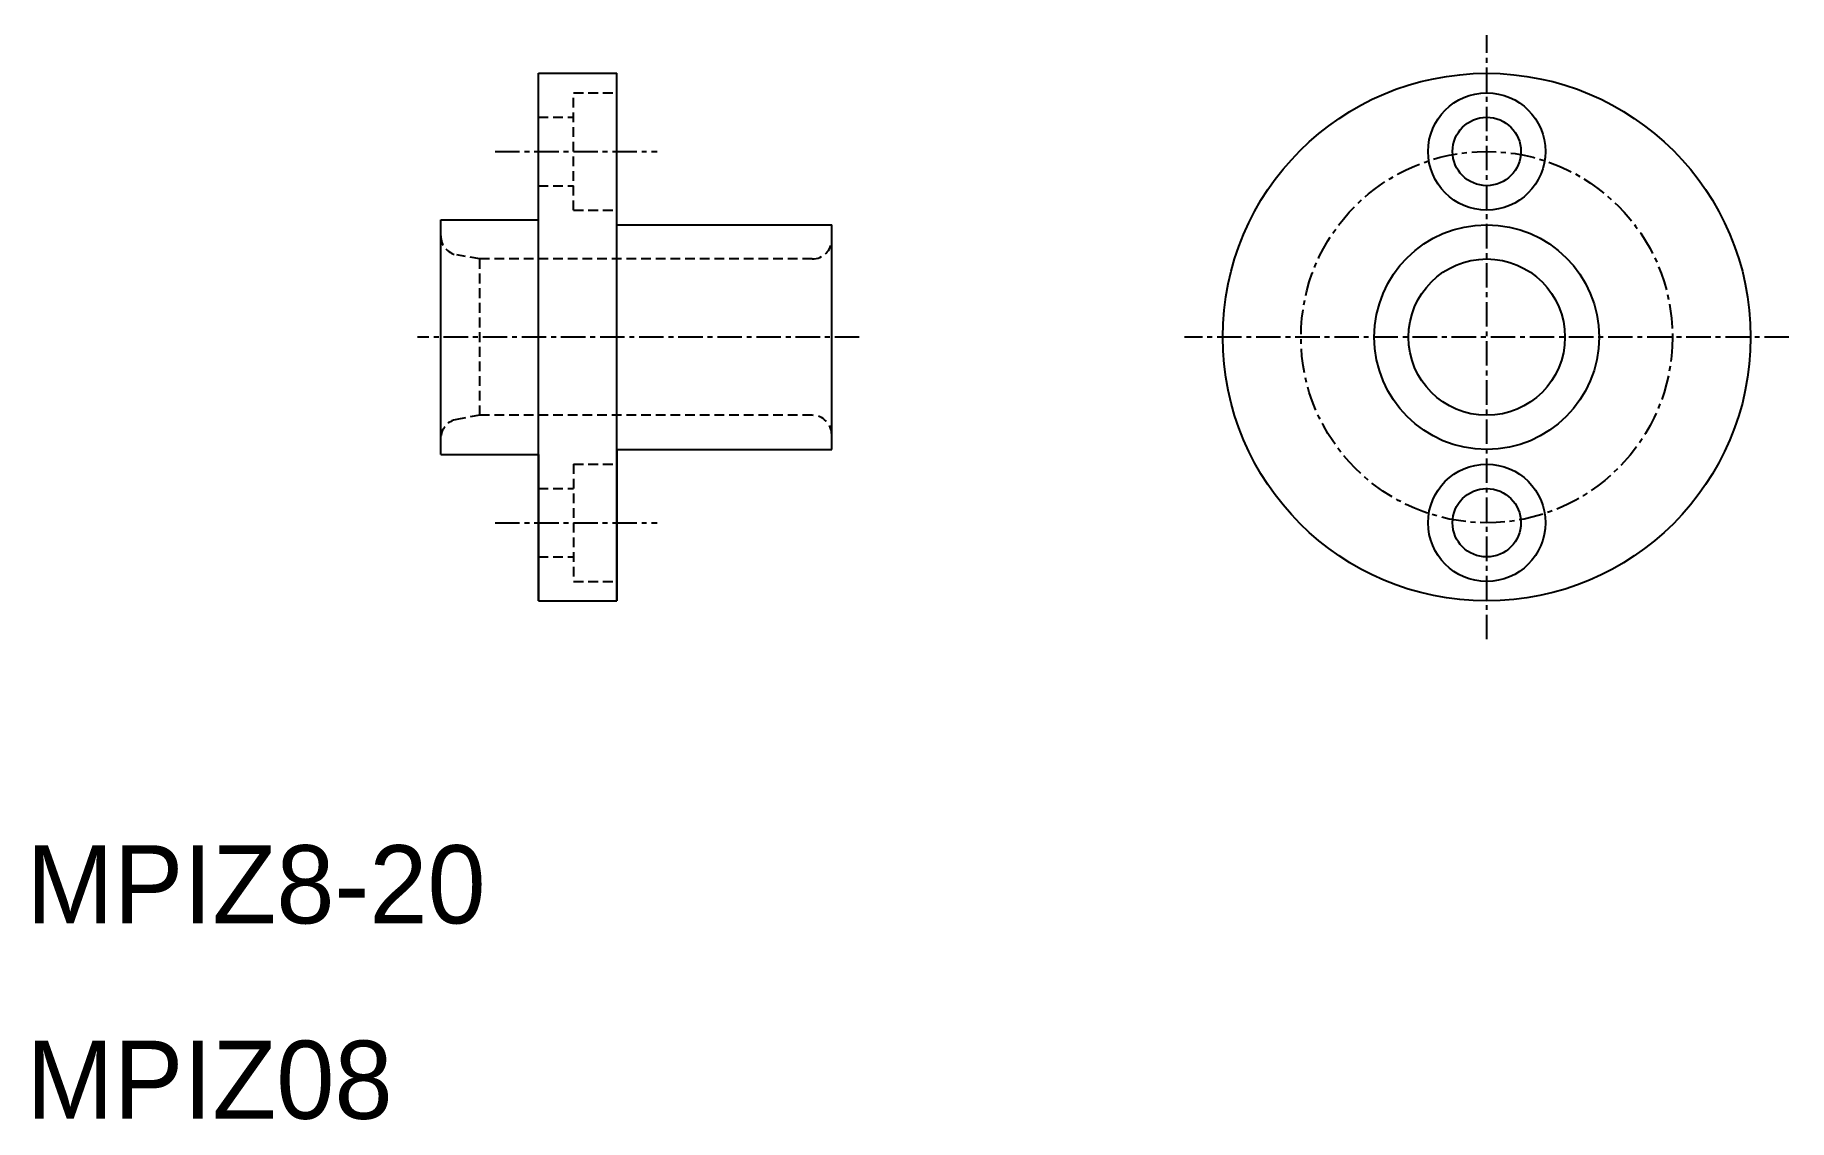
# Model space of a CAD drawing. Extents: x 10.4 to 100.1, y 9.9 to 65.5.
import ezdxf

# ---------------------------------------------------------------- set-up
doc = ezdxf.new("R2010")
doc.units = 0
doc.linetypes.add('CENTER', pattern=[2, 1.25, -0.25, 0.25, -0.25])
doc.linetypes.add('DASHED', pattern=[0.75, 0.5, -0.25])
doc.layers.get('0').update_dxf_attribs({"linetype": 'CONTINUOUS'})
doc.layers.add('CENTER', color=1, linetype='CENTER')

msp = doc.modelspace()

# ---------------------------------------------------------------- linework, layer by layer
at = {"color": 7, "linetype": 'CONTINUOUS'}
for p, q in [((36.186, 36.5), (36.186, 63.5)), ((36.186, 63.5), (40.186, 63.5)), ((40.186, 36.5), (40.186, 63.5)), ((31.186, 44), (31.186, 56)), ((31.186, 56), (36.186, 56)), ((40.186, 55.75), (51.186, 55.75)), ((51.186, 44.25), (51.186, 55.75)), ((31.186, 44), (36.186, 44)), ((36.186, 44), (36.186, 36.5)), ((40.186, 44.25), (51.186, 44.25)), ((40.186, 44.25), (40.186, 36.5)), ((36.186, 36.5), (40.186, 36.5))]:
    msp.add_line(p, q, dxfattribs=at)
at = {"color": 3, "linetype": 'DASHED'}
for p, q in [((37.986, 56.5), (37.986, 62.5)), ((37.986, 62.5), (40.186, 62.5)), ((36.186, 61.25), (37.986, 61.25)), ((36.186, 57.75), (37.986, 57.75)), ((37.986, 56.5), (40.186, 56.5)), ((33.186, 54), (32.012, 54.207)), ((50.186, 54), (33.186, 54)), ((33.186, 46), (33.186, 54)), ((33.186, 46), (32.012, 45.793)), ((50.186, 46), (33.186, 46)), ((37.986, 43.5), (37.986, 37.5)), ((37.986, 43.5), (40.186, 43.5)), ((36.186, 42.25), (37.986, 42.25)), ((36.186, 38.75), (37.986, 38.75)), ((37.986, 37.5), (40.186, 37.5))]:
    msp.add_line(p, q, dxfattribs=at)
at = {"color": 7, "linetype": 'CONTINUOUS'}
for centre, radius in [((84.686, 50), 13.5), ((84.686, 59.5), 3), ((84.686, 59.5), 1.75), ((84.686, 50), 5.75), ((84.686, 50), 4), ((84.686, 40.5), 3), ((84.686, 40.5), 1.75)]:
    msp.add_circle(centre, radius, dxfattribs=at)
at = {"color": 3, "linetype": 'DASHED'}
for centre, start, end in [((32.186, 55.192), 180, 260), ((50.186, 55), 270, 0), ((32.186, 44.808), 100, 180), ((50.186, 45), 0, 90)]:
    msp.add_arc(centre, 1, start, end, dxfattribs=at)
at = {"layer": 'CENTER', "color": 1, "linetype": 'CENTER'}
for p, q in [((84.686, 34.543), (84.686, 65.457)), ((33.969, 59.5), (42.259, 59.5)), ((52.586, 50), (30, 50)), ((100.143, 50), (69.228, 50)), ((33.969, 40.5), (42.259, 40.5))]:
    msp.add_line(p, q, dxfattribs=at)
msp.add_circle((84.686, 50), 9.5, dxfattribs=at)

# ---------------------------------------------------------------- texts
at = {"color": 7, "linetype": 'CONTINUOUS'}
for s, p in [('MPIZ8-20', (10, 20)), ('MPIZ08', (10, 10))]:
    msp.add_text(s, height=4, dxfattribs=at).set_placement(p)

doc.saveas('drawing.dxf')
